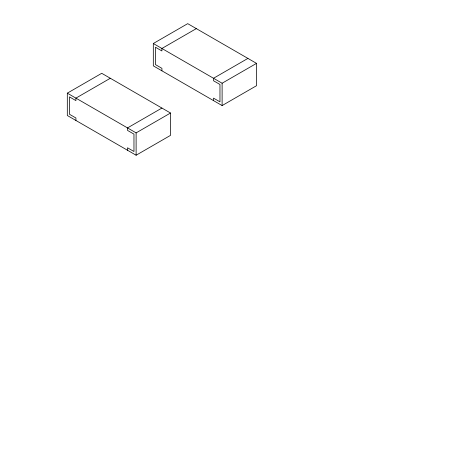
<?xml version="1.0" encoding="UTF-8"?>
<svg xmlns="http://www.w3.org/2000/svg" width="473" height="473" viewBox="0 0 473 473"><rect width="100%" height="100%" fill="white"/><g stroke="black" fill="none" stroke-linecap="round" stroke-linejoin="round"><path stroke-width="0.71" d="M67.314 93.163L101.719 73.303L170.517 113.023L170.517 135.367L136.118 155.227L67.314 115.507L67.314 93.163L136.118 132.883L170.517 113.023M153.317 43.51L187.716 23.65L256.52 63.37L256.52 85.714L222.115 105.574L153.317 65.853L153.317 43.51L222.115 83.23L256.52 63.37M110.315 78.27L75.917 98.13L75.917 100.613L69.466 96.888L69.466 114.265L75.917 117.99L75.917 120.473M196.319 28.617L161.914 48.477L161.914 50.96L155.469 47.235L155.469 64.612L161.914 68.337L161.914 70.82M161.914 108.057L127.515 127.917L127.515 130.4L133.965 134.125L133.965 151.502L127.515 147.783L127.515 150.266M247.917 58.404L213.518 78.27L213.518 80.753L219.969 84.472L219.969 101.855L213.518 98.13L213.518 100.613M222.115 83.23L222.115 105.574M136.118 132.883L136.118 155.227"/></g></svg>
